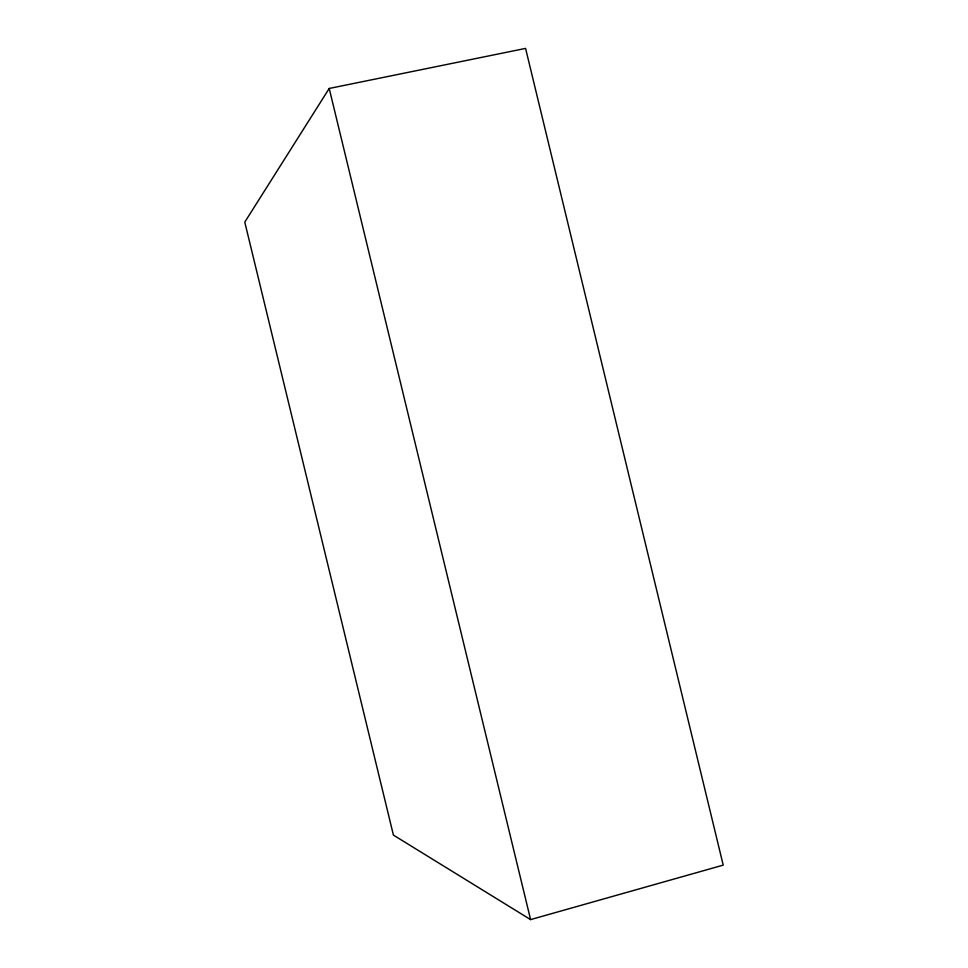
<?xml version="1.0" encoding="UTF-8"?>
<svg xmlns="http://www.w3.org/2000/svg" width="968" height="968" viewBox="0 0 968 968"><rect width="100%" height="100%" fill="white"/><g stroke="black" fill="none" stroke-linecap="round" stroke-linejoin="round"><path stroke-width="1.45" d="M329.205 88.463L244.783 222.12L393.407 835.094L530.597 919.6L723.217 865.126L525.576 48.4L329.205 88.463L530.597 919.6"/></g></svg>
